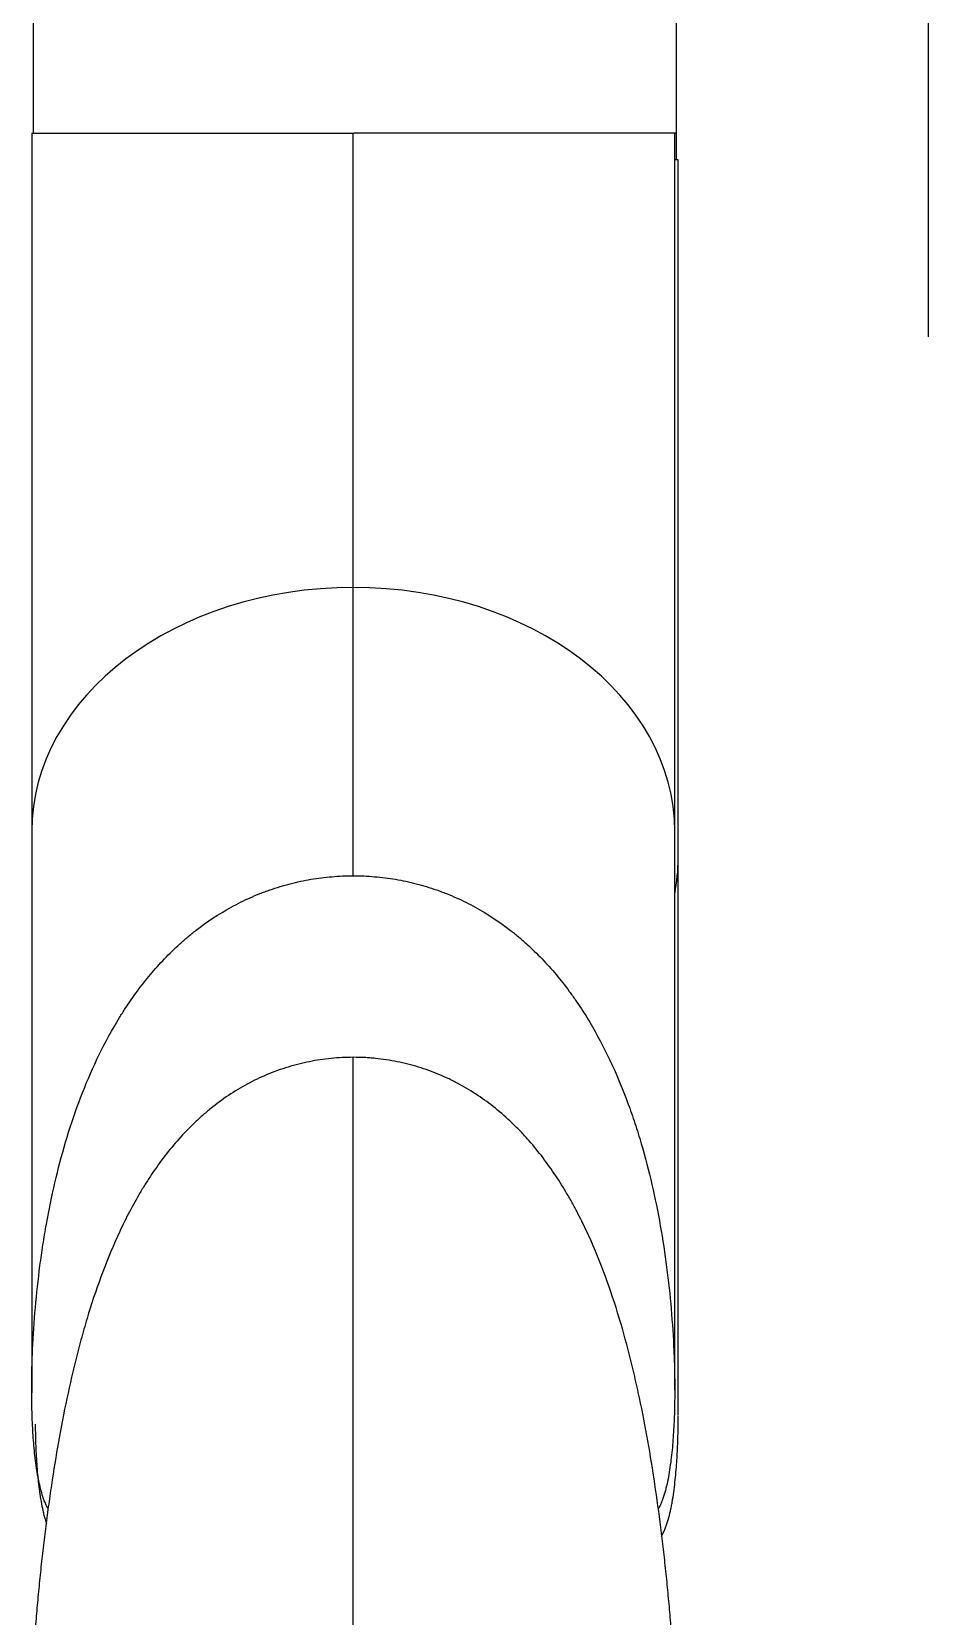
# Model space of a CAD drawing. Extents: x 0 to 790, y 0 to 579.
# Drawn here: x 511.65 to 528.38, y 186.31 to 215.88 of the extents above; entities that cross this region are included whole.
import ezdxf

# ---------------------------------------------------------------- set-up
doc = ezdxf.new("R2010")
doc.units = 0
doc.header["$LTSCALE"] = 10
doc.header["$MEASUREMENT"] = 0
doc.linetypes.add('CENTER', pattern=[2, 1.25, -0.25, 0.25, -0.25])
doc.layers.add('1', color=7, linetype='CONTINUOUS')

msp = doc.modelspace()

# ---------------------------------------------------------------- linework, layer by layer
at = {"layer": '1', "color": 1, "linetype": 'CENTER', "lineweight": -3}
msp.add_line((528.38, 282.686), (528.38, 209.789), dxfattribs=at)
at = {"layer": '1', "color": 7, "linetype": 'Continuous', "lineweight": -3}
for p, q in [((511.68, 213.989), (511.68, 243.99)), ((523.68, 213.989), (523.68, 217.99)), ((511.648, 213.989), (511.648, 200.955)), ((511.648, 213.989), (517.664, 213.989)), ((517.648, 205.51), (517.648, 213.989)), ((523.68, 213.989), (517.664, 213.989)), ((523.648, 200.955), (523.648, 213.989)), ((523.68, 213.489), (523.68, 213.989)), ((523.712, 213.489), (523.648, 213.489)), ((523.712, 200.455), (523.712, 213.489)), ((517.648, 200.129), (517.648, 205.51)), ((511.648, 200.955), (511.648, 190.478)), ((523.648, 190.532), (523.648, 200.955)), ((523.712, 190.07), (523.712, 200.455)), ((517.648, 170.489), (517.648, 196.741))]:
    msp.add_line(p, q, dxfattribs=at)
for centre, start_param, end_param in [((517.648, 200.955), 4.712389, 6.283185), ((517.648, 200.955), 3.141593, 4.712389), ((517.712, 200.455), 2.994723, 3.141593)]:
    msp.add_ellipse(centre, major_axis=(-6, 0), ratio=0.75908, start_param=start_param, end_param=end_param, dxfattribs=at)
for points, knots in [([(511.953, 188.319), (511.943, 188.335), (511.934, 188.352), (511.915, 188.39), (511.906, 188.411), (511.887, 188.454), (511.879, 188.477), (511.853, 188.549), (511.837, 188.599), (511.809, 188.704), (511.796, 188.759), (511.778, 188.844), (511.772, 188.873), (511.761, 188.931), (511.756, 188.961), (511.741, 189.05), (511.732, 189.111), (511.716, 189.233), (511.709, 189.294), (511.689, 189.481), (511.679, 189.607), (511.669, 189.768), (511.667, 189.8), (511.664, 189.864), (511.662, 189.897), (511.658, 189.994), (511.655, 190.058), (511.65, 190.253), (511.648, 190.383), (511.647, 190.642), (511.649, 190.772), (511.654, 191.032), (511.659, 191.162), (511.676, 191.552), (511.694, 191.812), (511.739, 192.332), (511.768, 192.592), (511.819, 192.982), (511.837, 193.112), (511.868, 193.306), (511.878, 193.371), (511.9, 193.501), (511.911, 193.566), (511.969, 193.889), (512.022, 194.146), (512.14, 194.655), (512.206, 194.907), (512.354, 195.405), (512.435, 195.652), (512.615, 196.139), (512.714, 196.379), (512.933, 196.852), (513.052, 197.085), (513.218, 197.37), (513.252, 197.427), (513.304, 197.512), (513.322, 197.54), (513.357, 197.596), (513.447, 197.735), (513.541, 197.871), (513.776, 198.189), (513.944, 198.39), (514.218, 198.675), (514.312, 198.768), (514.46, 198.901), (514.51, 198.945), (514.612, 199.03), (514.663, 199.071), (514.923, 199.273), (515.142, 199.418), (515.486, 199.606), (515.603, 199.665), (515.783, 199.745), (515.874, 199.784), (515.967, 199.82), (516.029, 199.843), (516.061, 199.854), (516.218, 199.909), (516.471, 199.986), (516.857, 200.068), (517.118, 200.101), (517.382, 200.123), (517.514, 200.129), (517.648, 200.129)], [0, 0, 0, 0, 0.006016, 0.006016, 0.012556, 0.012556, 0.019095, 0.019095, 0.032174, 0.032174, 0.045252, 0.045252, 0.051792, 0.051792, 0.058331, 0.058331, 0.07141, 0.07141, 0.084489, 0.084489, 0.110646, 0.110646, 0.117185, 0.117185, 0.123725, 0.123725, 0.136804, 0.136804, 0.162961, 0.162961, 0.189118, 0.189118, 0.215276, 0.215276, 0.267591, 0.267591, 0.319906, 0.319906, 0.346063, 0.346063, 0.359142, 0.359142, 0.372221, 0.372221, 0.424536, 0.424536, 0.476851, 0.476851, 0.529166, 0.529166, 0.58148, 0.58148, 0.633795, 0.633795, 0.646874, 0.646874, 0.653414, 0.653414, 0.659953, 0.68611, 0.68611, 0.738425, 0.738425, 0.764583, 0.764583, 0.777662, 0.777662, 0.79074, 0.79074, 0.843055, 0.843055, 0.869213, 0.869213, 0.882291, 0.888831, 0.888831, 0.89537, 0.89537, 0.921528, 0.947685, 0.973843, 0.973843, 1, 1, 1, 1]), ([(517.648, 200.129), (517.781, 200.129), (517.913, 200.123), (518.176, 200.101), (518.437, 200.068), (518.823, 199.986), (519.076, 199.909), (519.233, 199.855), (519.265, 199.843), (519.327, 199.82), (519.42, 199.784), (519.511, 199.746), (519.691, 199.665), (519.809, 199.607), (520.154, 199.417), (520.374, 199.272), (520.61, 199.089), (520.636, 199.068), (520.687, 199.026), (520.764, 198.963), (520.938, 198.811), (521.08, 198.673), (521.353, 198.388), (521.522, 198.185), (521.719, 197.919), (521.757, 197.865), (521.833, 197.756), (521.87, 197.701), (521.978, 197.535), (522.047, 197.423), (522.244, 197.082), (522.364, 196.848), (522.584, 196.372), (522.684, 196.129), (522.82, 195.759), (522.864, 195.634), (522.926, 195.446), (522.946, 195.382), (522.985, 195.256), (523.004, 195.193), (523.097, 194.876), (523.163, 194.622), (523.281, 194.111), (523.333, 193.855), (523.424, 193.34), (523.463, 193.082), (523.531, 192.565), (523.559, 192.305), (523.603, 191.785), (523.62, 191.524), (523.637, 191.132), (523.642, 191.001), (523.646, 190.805), (523.646, 190.739), (523.648, 190.608), (523.648, 190.542), (523.647, 190.346), (523.645, 190.215), (523.636, 189.955), (523.63, 189.826), (523.617, 189.634), (523.612, 189.57), (523.602, 189.443), (523.595, 189.381), (523.582, 189.256), (523.574, 189.195), (523.557, 189.074), (523.548, 189.014), (523.528, 188.897), (523.517, 188.839), (523.498, 188.755), (523.491, 188.727), (523.478, 188.673), (523.471, 188.646), (523.448, 188.568), (523.432, 188.519), (523.41, 188.462), (523.406, 188.451), (523.397, 188.428), (523.392, 188.418), (523.378, 188.386), (523.368, 188.366), (523.351, 188.334), (523.344, 188.321), (523.336, 188.309)], [0, 0, 0, 0, 0.026193, 0.026193, 0.052386, 0.078579, 0.104772, 0.104772, 0.111321, 0.111321, 0.117869, 0.130965, 0.130965, 0.157159, 0.157159, 0.209545, 0.209545, 0.216093, 0.216093, 0.222641, 0.235738, 0.261931, 0.261931, 0.314317, 0.314317, 0.327414, 0.327414, 0.34051, 0.34051, 0.366703, 0.366703, 0.41909, 0.41909, 0.471476, 0.471476, 0.497669, 0.497669, 0.510765, 0.510765, 0.523862, 0.523862, 0.576248, 0.576248, 0.628634, 0.628634, 0.68102, 0.68102, 0.733407, 0.733407, 0.785793, 0.785793, 0.811986, 0.811986, 0.825083, 0.825083, 0.838179, 0.838179, 0.864372, 0.864372, 0.890565, 0.890565, 0.903662, 0.903662, 0.916758, 0.916758, 0.929855, 0.929855, 0.942951, 0.942951, 0.956048, 0.956048, 0.962596, 0.962596, 0.969145, 0.969145, 0.982241, 0.982241, 0.985515, 0.985515, 0.988789, 0.988789, 0.995338, 0.995338, 1, 1, 1, 1]), ([(517.648, 196.741), (517.509, 196.741), (517.371, 196.734), (517.099, 196.707), (516.964, 196.687), (516.696, 196.633), (516.563, 196.6), (516.366, 196.539), (516.3, 196.517), (516.17, 196.47), (516.105, 196.445), (515.788, 196.312), (515.548, 196.182), (515.206, 195.954), (515.096, 195.872), (514.934, 195.741), (514.881, 195.697), (514.778, 195.606), (514.728, 195.559), (514.481, 195.322), (514.3, 195.118), (514.049, 194.793), (513.969, 194.681), (513.873, 194.539), (513.854, 194.51), (513.817, 194.452), (513.798, 194.423), (513.743, 194.336), (513.707, 194.277), (513.532, 193.981), (513.406, 193.739), (513.175, 193.245), (513.07, 192.994), (512.878, 192.484), (512.79, 192.226), (512.69, 191.899), (512.67, 191.833), (512.631, 191.702), (512.613, 191.636), (512.557, 191.438), (512.522, 191.306), (512.421, 190.908), (512.36, 190.641), (512.247, 190.107), (512.195, 189.838), (512.1, 189.3), (512.056, 189.029), (511.995, 188.623), (511.976, 188.487), (511.939, 188.216), (511.921, 188.08), (511.887, 187.808), (511.871, 187.672), (511.839, 187.4), (511.824, 187.264), (511.796, 186.992), (511.782, 186.856), (511.756, 186.585), (511.744, 186.449), (511.726, 186.245), (511.721, 186.177), (511.71, 186.042), (511.705, 185.975), (511.695, 185.841), (511.69, 185.774), (511.681, 185.642), (511.677, 185.576), (511.669, 185.445), (511.665, 185.381), (511.659, 185.253), (511.656, 185.189), (511.653, 185.096), (511.652, 185.065), (511.65, 185.004), (511.649, 184.974), (511.648, 184.887), (511.647, 184.831), (511.648, 184.77), (511.648, 184.762), (511.648, 184.755)], [0, 0, 0, 0, 0.027721, 0.027721, 0.055442, 0.055442, 0.083162, 0.083162, 0.097023, 0.097023, 0.110883, 0.110883, 0.166325, 0.166325, 0.194046, 0.194046, 0.207906, 0.207906, 0.221766, 0.221766, 0.277208, 0.277208, 0.304929, 0.304929, 0.311859, 0.311859, 0.318789, 0.318789, 0.33265, 0.33265, 0.388091, 0.388091, 0.443533, 0.443533, 0.498974, 0.498974, 0.512835, 0.512835, 0.526695, 0.526695, 0.554416, 0.554416, 0.609858, 0.609858, 0.665299, 0.665299, 0.720741, 0.720741, 0.748462, 0.748462, 0.776182, 0.776182, 0.803903, 0.803903, 0.831624, 0.831624, 0.859345, 0.859345, 0.887065, 0.887065, 0.900926, 0.900926, 0.914786, 0.914786, 0.928647, 0.928647, 0.942507, 0.942507, 0.956367, 0.956367, 0.970228, 0.970228, 0.977158, 0.977158, 0.984088, 0.984088, 0.997949, 0.997949, 1, 1, 1, 1]), ([(523.647, 184.805), (523.648, 184.855), (523.647, 184.908), (523.645, 185.023), (523.643, 185.084), (523.638, 185.21), (523.635, 185.274), (523.629, 185.403), (523.625, 185.468), (523.617, 185.599), (523.613, 185.665), (523.603, 185.798), (523.599, 185.865), (523.588, 185.999), (523.583, 186.066), (523.572, 186.202), (523.567, 186.27), (523.549, 186.474), (523.536, 186.611), (523.51, 186.882), (523.497, 187.018), (523.468, 187.29), (523.453, 187.425), (523.421, 187.696), (523.405, 187.832), (523.354, 188.238), (523.317, 188.508), (523.236, 189.047), (523.193, 189.316), (523.097, 189.853), (523.046, 190.12), (522.961, 190.521), (522.931, 190.654), (522.885, 190.854), (522.869, 190.92), (522.837, 191.053), (522.82, 191.12), (522.736, 191.451), (522.663, 191.714), (522.502, 192.234), (522.414, 192.492), (522.222, 193.002), (522.117, 193.253), (521.943, 193.625), (521.882, 193.747), (521.786, 193.93), (521.753, 193.99), (521.686, 194.11), (521.652, 194.17), (521.477, 194.464), (521.325, 194.69), (521.075, 195.014), (520.988, 195.119), (520.851, 195.273), (520.804, 195.323), (520.732, 195.398), (520.708, 195.422), (520.659, 195.471), (520.437, 195.687), (520.199, 195.88), (519.859, 196.107), (519.742, 196.178), (519.591, 196.259), (519.56, 196.275), (519.498, 196.306), (519.467, 196.322), (519.374, 196.366), (519.311, 196.394), (519.122, 196.473), (518.994, 196.519), (518.734, 196.599), (518.602, 196.633), (518.335, 196.686), (518.199, 196.707), (518.027, 196.724), (517.993, 196.727), (517.924, 196.732), (517.82, 196.739), (517.717, 196.741), (517.648, 196.741)], [0, 0, 0, 0, 0.013039, 0.013039, 0.02694, 0.02694, 0.040841, 0.040841, 0.054742, 0.054742, 0.068642, 0.068642, 0.082543, 0.082543, 0.096444, 0.096444, 0.110345, 0.110345, 0.138147, 0.138147, 0.165948, 0.165948, 0.19375, 0.19375, 0.221552, 0.221552, 0.277155, 0.277155, 0.332759, 0.332759, 0.388362, 0.388362, 0.416164, 0.416164, 0.430065, 0.430065, 0.443966, 0.443966, 0.499569, 0.499569, 0.555173, 0.555173, 0.610776, 0.610776, 0.638578, 0.638578, 0.652479, 0.652479, 0.666379, 0.666379, 0.721983, 0.721983, 0.749785, 0.749785, 0.763685, 0.763685, 0.770636, 0.770636, 0.777586, 0.83319, 0.83319, 0.860991, 0.860991, 0.867942, 0.867942, 0.874892, 0.874892, 0.888793, 0.888793, 0.916595, 0.916595, 0.944397, 0.944397, 0.972198, 0.972198, 0.979149, 0.979149, 0.986099, 1, 1, 1, 1]), ([(511.713, 189.897), (511.714, 189.792), (511.716, 189.689), (511.724, 189.455), (511.73, 189.326), (511.742, 189.134), (511.747, 189.07), (511.758, 188.943), (511.764, 188.881), (511.778, 188.756), (511.785, 188.695), (511.802, 188.574), (511.811, 188.514), (511.832, 188.397), (511.843, 188.339), (511.862, 188.255), (511.868, 188.227), (511.882, 188.173), (511.889, 188.146), (511.904, 188.093), (511.913, 188.066), (511.921, 188.04)], [0, 0, 0, 0, 0.157312, 0.157312, 0.354941, 0.354941, 0.453755, 0.453755, 0.552569, 0.552569, 0.651383, 0.651383, 0.750197, 0.750197, 0.849012, 0.849012, 0.898419, 0.898419, 0.947826, 0.947826, 1, 1, 1, 1]), ([(523.394, 187.798), (523.408, 187.82), (523.422, 187.844), (523.444, 187.89), (523.454, 187.911), (523.472, 187.954), (523.481, 187.977), (523.507, 188.049), (523.522, 188.099), (523.551, 188.204), (523.564, 188.259), (523.582, 188.344), (523.587, 188.373), (523.598, 188.431), (523.604, 188.461), (523.619, 188.55), (523.627, 188.611), (523.644, 188.733), (523.651, 188.794), (523.67, 188.981), (523.681, 189.107), (523.691, 189.268), (523.692, 189.3), (523.696, 189.364), (523.697, 189.397), (523.702, 189.494), (523.704, 189.558), (523.71, 189.753), (523.712, 189.883), (523.712, 190.027), (523.712, 190.042), (523.712, 190.056)], [0, 0, 0, 0, 0.051513, 0.051513, 0.090303, 0.090303, 0.129092, 0.129092, 0.206672, 0.206672, 0.284251, 0.284251, 0.323041, 0.323041, 0.361831, 0.361831, 0.43941, 0.43941, 0.51699, 0.51699, 0.672149, 0.672149, 0.710939, 0.710939, 0.749728, 0.749728, 0.827308, 0.827308, 0.982467, 0.982467, 1, 1, 1, 1])]:
    msp.add_open_spline(points, degree=3, knots=knots, dxfattribs=at)

doc.saveas('drawing.dxf')
